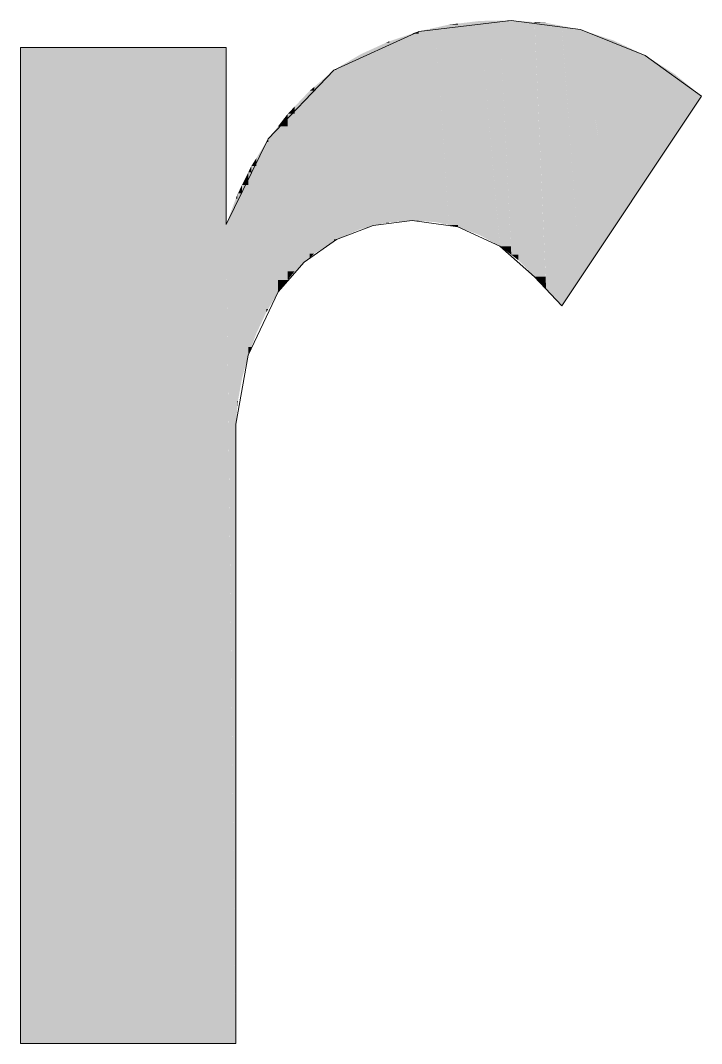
# Model space of a CAD drawing. Extents: x -1 to 1342, y -35 to 723.
# Drawn here: x 1226.111 to 1227.009, y 280.423 to 281.771 of the extents above; entities that cross this region are included whole.
import ezdxf

# ---------------------------------------------------------------- set-up
doc = ezdxf.new("R2010")
doc.units = 0
doc.layers.get('0').update_dxf_attribs({"lineweight": 18})
doc.layers.add('P11_Plankopf_Ausführung_AF_4_800 Plankopf', color=7, linetype='Continuous', lineweight=25)

# ---------------------------------------------------------------- blocks, each defined once
blk = doc.blocks.new('Referenz-A0SKLQSHLL', base_point=(1054.4775, 131.3883))
at = {"layer": 'P11_Plankopf_Ausführung_AF_4_800 Plankopf', "color": 0, "linetype": 'Continuous', "lineweight": 13, "ltscale": 16.9}
for p, q in [((1226.7582, 281.7711), (1226.6361, 281.7567)), ((1226.8492, 281.759), (1226.7582, 281.7711)), ((1226.6361, 281.7567), (1226.5243, 281.7058)), ((1226.9345, 281.7251), (1226.8492, 281.759)), ((1226.3824, 281.7353), (1226.1113, 281.7353)), ((1226.1113, 281.7353), (1226.1113, 280.4231)), ((1226.3824, 281.5023), (1226.3824, 281.7353)), ((1227.0089, 281.6713), (1226.9345, 281.7251)), ((1226.5243, 281.7058), (1226.4378, 281.6149)), ((1226.8246, 281.395), (1227.0089, 281.6713)), ((1226.4378, 281.6149), (1226.3824, 281.5023)), ((1226.5761, 281.5011), (1226.5276, 281.4825)), ((1226.6277, 281.5074), (1226.5761, 281.5011)), ((1226.6879, 281.499), (1226.6277, 281.5074)), ((1226.7432, 281.4736), (1226.6879, 281.499)), ((1226.5276, 281.4825), (1226.485, 281.4527)), ((1226.7888, 281.4335), (1226.7432, 281.4736)), ((1226.485, 281.4527), (1226.4509, 281.4134)), ((1226.7888, 281.4335), (1226.8246, 281.395)), ((1226.4509, 281.4134), (1226.4115, 281.3299)), ((1226.4115, 281.3299), (1226.395, 281.239)), ((1226.395, 280.4231), (1226.395, 281.239)), ((1226.1113, 280.4231), (1226.395, 280.4231))]:
    blk.add_line(p, q, dxfattribs=at)
at = {"layer": 'P11_Plankopf_Ausführung_AF_4_800 Plankopf', "color": 0, "linetype": 'Continuous', "lineweight": 0, "ltscale": 0.0169}
for points in [[(1226.7165, 281.767), (1226.6879, 281.767), (1226.7165, 281.7704)], [(1226.7171, 281.7704), (1226.7165, 281.7704), (1226.7171, 281.7705)], [(1226.7171, 281.4883), (1226.7165, 281.4883), (1226.7165, 281.7704)], [(1226.7171, 281.488), (1226.7171, 281.7704), (1226.7165, 281.7704)], [(1226.7432, 281.7705), (1226.7171, 281.7705), (1226.7432, 281.7709)], [(1226.7419, 281.488), (1226.7171, 281.488), (1226.7171, 281.7705)], [(1226.7432, 281.4736), (1226.7432, 281.7705), (1226.7171, 281.7705)], [(1226.7582, 281.7709), (1226.7432, 281.7709), (1226.7582, 281.7711)], [(1226.7576, 281.4736), (1226.7432, 281.4736), (1226.7432, 281.7709)], [(1226.7582, 281.4623), (1226.7582, 281.7709), (1226.7432, 281.7709)], [(1226.7673, 281.4623), (1226.7582, 281.4623), (1226.7582, 281.7711)], [(1226.7675, 281.7704), (1226.7582, 281.7704), (1226.7582, 281.7711)], [(1226.7675, 281.4552), (1226.7675, 281.7704), (1226.7582, 281.7704)], [(1226.7875, 281.4552), (1226.7675, 281.4552), (1226.7675, 281.7704)], [(1226.7888, 281.7689), (1226.7676, 281.7689), (1226.7675, 281.7704)], [(1226.7888, 281.4335), (1226.7888, 281.7689), (1226.7676, 281.7689)], [(1226.8033, 281.4335), (1226.7888, 281.4335), (1226.7888, 281.7689)], [(1226.8041, 281.7679), (1226.7889, 281.7679), (1226.7888, 281.7689)], [(1226.6361, 281.7538), (1226.6277, 281.7538), (1226.6361, 281.7567)], [(1226.6581, 281.7567), (1226.6361, 281.7567), (1226.6581, 281.7616)], [(1226.658, 281.5069), (1226.6361, 281.5069), (1226.6361, 281.7567)], [(1226.6581, 281.5054), (1226.6581, 281.7567), (1226.6361, 281.7567)], [(1226.6763, 281.7616), (1226.6581, 281.7616), (1226.6763, 281.7657)], [(1226.676, 281.5054), (1226.6581, 281.5054), (1226.6581, 281.7616)], [(1226.6763, 281.5015), (1226.6763, 281.7616), (1226.6581, 281.7616)], [(1226.6879, 281.7657), (1226.6763, 281.7657), (1226.6879, 281.767)], [(1226.6878, 281.5015), (1226.6763, 281.5015), (1226.6763, 281.7657)], [(1226.6879, 281.499), (1226.6879, 281.7657), (1226.6763, 281.7657)], [(1226.7154, 281.499), (1226.6879, 281.499), (1226.6879, 281.767)], [(1226.7165, 281.4883), (1226.7165, 281.767), (1226.6879, 281.767)], [(1226.8041, 281.4171), (1226.8041, 281.7679), (1226.7889, 281.7679)], [(1226.8234, 281.4171), (1226.8041, 281.4171), (1226.8041, 281.7679)], [(1226.8246, 281.7639), (1226.8043, 281.7639), (1226.8041, 281.7679)], [(1226.8246, 281.395), (1226.8246, 281.7639), (1226.8043, 281.7639)], [(1226.8492, 281.4319), (1226.8246, 281.4319), (1226.8246, 281.7639)], [(1226.8492, 281.759), (1226.825, 281.759), (1226.8246, 281.7639)], [(1226.8492, 281.4319), (1226.8492, 281.759), (1226.825, 281.759)], [(1226.8929, 281.4974), (1226.8492, 281.4974), (1226.8492, 281.759)], [(1226.8929, 281.7447), (1226.8516, 281.7447), (1226.8492, 281.759)], [(1226.5931, 281.7266), (1226.5598, 281.7266), (1226.5931, 281.7418)], [(1226.5972, 281.7418), (1226.5931, 281.7418), (1226.5972, 281.7436)], [(1226.5972, 281.5049), (1226.5931, 281.5049), (1226.5931, 281.7418)], [(1226.5972, 281.5049), (1226.5972, 281.7418), (1226.5931, 281.7418)], [(1226.6277, 281.7436), (1226.5972, 281.7436), (1226.6277, 281.7538)], [(1226.6277, 281.5074), (1226.5972, 281.5074), (1226.5972, 281.7436)], [(1226.6277, 281.5074), (1226.6277, 281.7436), (1226.5972, 281.7436)], [(1226.6361, 281.5074), (1226.6277, 281.5074), (1226.6277, 281.7538)], [(1226.6361, 281.5069), (1226.6361, 281.7538), (1226.6277, 281.7538)], [(1226.8929, 281.4974), (1226.8929, 281.7447), (1226.8516, 281.7447)], [(1226.9345, 281.5597), (1226.8929, 281.5597), (1226.8929, 281.7447)], [(1226.9345, 281.7251), (1226.8973, 281.7251), (1226.8929, 281.7447)], [(1226.1113, 280.4231), (1226.3824, 280.4231), (1226.1113, 281.7353)], [(1226.3824, 281.5023), (1226.3824, 281.7353), (1226.1113, 281.7353)], [(1226.3824, 281.5023), (1226.1594, 281.5023), (1226.1113, 281.7353)], [(1226.5595, 281.7077), (1226.5276, 281.7077), (1226.5595, 281.7264)], [(1226.5598, 281.7264), (1226.5595, 281.7264), (1226.5598, 281.7266)], [(1226.5598, 281.4963), (1226.5595, 281.4963), (1226.5595, 281.7264)], [(1226.5598, 281.4963), (1226.5598, 281.7264), (1226.5595, 281.7264)], [(1226.5931, 281.5046), (1226.5598, 281.5046), (1226.5598, 281.7266)], [(1226.5931, 281.5046), (1226.5931, 281.7266), (1226.5598, 281.7266)], [(1226.9345, 281.5597), (1226.9345, 281.7251), (1226.8973, 281.7251)], [(1226.9734, 281.618), (1226.9345, 281.618), (1226.9345, 281.7251)], [(1226.9734, 281.7005), (1226.9434, 281.7005), (1226.9345, 281.7251)], [(1226.5243, 281.6835), (1226.4984, 281.6835), (1226.5243, 281.7058)], [(1226.5276, 281.7058), (1226.5243, 281.7058), (1226.5276, 281.7077)], [(1226.5276, 281.4825), (1226.5243, 281.4825), (1226.5243, 281.7058)], [(1226.5276, 281.4825), (1226.5276, 281.7058), (1226.5243, 281.7058)], [(1226.5595, 281.4962), (1226.5276, 281.4962), (1226.5276, 281.7077)], [(1226.5595, 281.4962), (1226.5595, 281.7077), (1226.5276, 281.7077)], [(1226.9734, 281.618), (1226.9734, 281.7005), (1226.9434, 281.7005)], [(1227.0089, 281.6713), (1226.9734, 281.6713), (1226.9734, 281.7005)], [(1226.4925, 281.6576), (1226.4726, 281.6576), (1226.4925, 281.6785)], [(1226.4984, 281.6785), (1226.4925, 281.6785), (1226.4984, 281.6835)], [(1226.4984, 281.4637), (1226.4925, 281.4637), (1226.4925, 281.6785)], [(1226.4984, 281.4637), (1226.4984, 281.6785), (1226.4925, 281.6785)], [(1226.5243, 281.4804), (1226.4984, 281.4804), (1226.4984, 281.6835)], [(1226.5243, 281.4804), (1226.5243, 281.6835), (1226.4984, 281.6835)], [(1226.9734, 281.618), (1227.0089, 281.6713), (1226.9734, 281.6713)], [(1226.4635, 281.6318), (1226.4509, 281.6318), (1226.4635, 281.6481)], [(1226.4726, 281.6481), (1226.4635, 281.6481), (1226.4726, 281.6576)], [(1226.4726, 281.4405), (1226.4635, 281.4405), (1226.4635, 281.6481)], [(1226.4726, 281.4405), (1226.4726, 281.6481), (1226.4635, 281.6481)], [(1226.4925, 281.4584), (1226.4726, 281.4584), (1226.4726, 281.6576)], [(1226.4925, 281.4584), (1226.4925, 281.6576), (1226.4726, 281.6576)], [(1226.4509, 281.6149), (1226.4378, 281.6149), (1226.4509, 281.6318)], [(1226.4635, 281.4292), (1226.4509, 281.4292), (1226.4509, 281.6318)], [(1226.4635, 281.4292), (1226.4635, 281.6318), (1226.4509, 281.6318)], [(1226.4354, 281.5899), (1226.4222, 281.5899), (1226.4354, 281.611)], [(1226.4378, 281.611), (1226.4354, 281.611), (1226.4378, 281.6149)], [(1226.4378, 281.391), (1226.4354, 281.391), (1226.4354, 281.611)], [(1226.4378, 281.391), (1226.4378, 281.611), (1226.4354, 281.611)], [(1226.4509, 281.4134), (1226.4378, 281.4134), (1226.4378, 281.6149)], [(1226.4509, 281.4134), (1226.4509, 281.6149), (1226.4378, 281.6149)], [(1226.9345, 281.5597), (1226.9734, 281.618), (1226.9345, 281.618)], [(1226.4222, 281.5793), (1226.4156, 281.5793), (1226.4222, 281.5899)], [(1226.4354, 281.3868), (1226.4222, 281.3868), (1226.4222, 281.5899)], [(1226.4354, 281.3868), (1226.4354, 281.5899), (1226.4222, 281.5899)], [(1226.4115, 281.5545), (1226.4034, 281.5545), (1226.4115, 281.571)], [(1226.4156, 281.571), (1226.4115, 281.571), (1226.4156, 281.5793)], [(1226.4156, 281.3409), (1226.4115, 281.3409), (1226.4115, 281.571)], [(1226.4156, 281.3409), (1226.4156, 281.571), (1226.4115, 281.571)], [(1226.4222, 281.3588), (1226.4156, 281.3588), (1226.4156, 281.5793)], [(1226.4222, 281.3588), (1226.4222, 281.5793), (1226.4156, 281.5793)], [(1226.4034, 281.5433), (1226.3979, 281.5433), (1226.4034, 281.5545)], [(1226.4115, 281.3299), (1226.4034, 281.3299), (1226.4034, 281.5545)], [(1226.4115, 281.3299), (1226.4115, 281.5545), (1226.4034, 281.5545)], [(1226.8929, 281.4974), (1226.9345, 281.5597), (1226.8929, 281.5597)], [(1226.3971, 281.5362), (1226.395, 281.5362), (1226.3971, 281.5416)], [(1226.3979, 281.5416), (1226.3971, 281.5416), (1226.3979, 281.5433)], [(1226.3979, 281.2697), (1226.3971, 281.2697), (1226.3971, 281.5416)], [(1226.3979, 281.2697), (1226.3979, 281.5416), (1226.3971, 281.5416)], [(1226.4034, 281.3001), (1226.3979, 281.3001), (1226.3979, 281.5433)], [(1226.4034, 281.3001), (1226.4034, 281.5433), (1226.3979, 281.5433)], [(1226.395, 281.5023), (1226.3824, 281.5023), (1226.395, 281.5362)], [(1226.3971, 281.261), (1226.395, 281.261), (1226.395, 281.5362)], [(1226.3971, 281.261), (1226.3971, 281.5362), (1226.395, 281.5362)], [(1226.3824, 280.4231), (1226.3824, 281.5023), (1226.1594, 281.5023)], [(1226.3824, 280.4231), (1226.395, 280.4231), (1226.3824, 281.5023)], [(1226.395, 281.239), (1226.395, 281.5023), (1226.3824, 281.5023)], [(1226.395, 281.239), (1226.3855, 281.239), (1226.3824, 281.5023)], [(1226.5598, 281.4963), (1226.5931, 281.5046), (1226.5598, 281.5046)], [(1226.5931, 281.5046), (1226.5972, 281.5049), (1226.5931, 281.5049)], [(1226.5972, 281.5049), (1226.6277, 281.5074), (1226.5972, 281.5074)], [(1226.6361, 281.5069), (1226.6361, 281.5074), (1226.6277, 281.5074)], [(1226.6581, 281.5054), (1226.658, 281.5069), (1226.6361, 281.5069)], [(1226.6763, 281.5015), (1226.676, 281.5054), (1226.6581, 281.5054)], [(1226.6879, 281.499), (1226.6878, 281.5015), (1226.6763, 281.5015)], [(1226.5276, 281.4825), (1226.5595, 281.4962), (1226.5276, 281.4962)], [(1226.5595, 281.4962), (1226.5598, 281.4963), (1226.5595, 281.4963)], [(1226.7165, 281.4883), (1226.7154, 281.499), (1226.6879, 281.499)], [(1226.7171, 281.488), (1226.7171, 281.4883), (1226.7165, 281.4883)], [(1226.7432, 281.4736), (1226.7419, 281.488), (1226.7171, 281.488)], [(1226.8492, 281.4319), (1226.8929, 281.4974), (1226.8492, 281.4974)], [(1226.4984, 281.4637), (1226.5243, 281.4804), (1226.4984, 281.4804)], [(1226.5243, 281.4804), (1226.5276, 281.4825), (1226.5243, 281.4825)], [(1226.7582, 281.4623), (1226.7576, 281.4736), (1226.7432, 281.4736)], [(1226.4925, 281.4584), (1226.4984, 281.4637), (1226.4925, 281.4637)], [(1226.7675, 281.4552), (1226.7673, 281.4623), (1226.7582, 281.4623)], [(1226.4726, 281.4405), (1226.4925, 281.4584), (1226.4726, 281.4584)], [(1226.7888, 281.4335), (1226.7875, 281.4552), (1226.7675, 281.4552)], [(1226.4635, 281.4292), (1226.4726, 281.4405), (1226.4635, 281.4405)], [(1226.8041, 281.4171), (1226.8033, 281.4335), (1226.7888, 281.4335)], [(1226.8246, 281.395), (1226.8492, 281.4319), (1226.8246, 281.4319)], [(1226.4509, 281.4134), (1226.4635, 281.4292), (1226.4509, 281.4292)], [(1226.4378, 281.391), (1226.4509, 281.4134), (1226.4378, 281.4134)], [(1226.8246, 281.395), (1226.8234, 281.4171), (1226.8041, 281.4171)], [(1226.4222, 281.3588), (1226.4354, 281.3868), (1226.4222, 281.3868)], [(1226.4354, 281.3868), (1226.4378, 281.391), (1226.4354, 281.391)], [(1226.4156, 281.3409), (1226.4222, 281.3588), (1226.4156, 281.3588)], [(1226.4115, 281.3299), (1226.4156, 281.3409), (1226.4115, 281.3409)], [(1226.4034, 281.3001), (1226.4115, 281.3299), (1226.4034, 281.3299)], [(1226.3979, 281.2697), (1226.4034, 281.3001), (1226.3979, 281.3001)], [(1226.395, 281.239), (1226.3971, 281.261), (1226.395, 281.261)], [(1226.3971, 281.261), (1226.3979, 281.2697), (1226.3971, 281.2697)], [(1226.395, 280.4231), (1226.395, 281.239), (1226.3855, 281.239)]]:
    blk.add_solid(points, dxfattribs=at)

msp = doc.modelspace()

# ---------------------------------------------------------------- block references
at = {"color": 8, "lineweight": 25, "ltscale": 0.25, "true_color": 0x808080}
msp.add_blockref('Referenz-A0SKLQSHLL', (1054.4775, 131.3883), dxfattribs=at)

doc.saveas('drawing.dxf')
